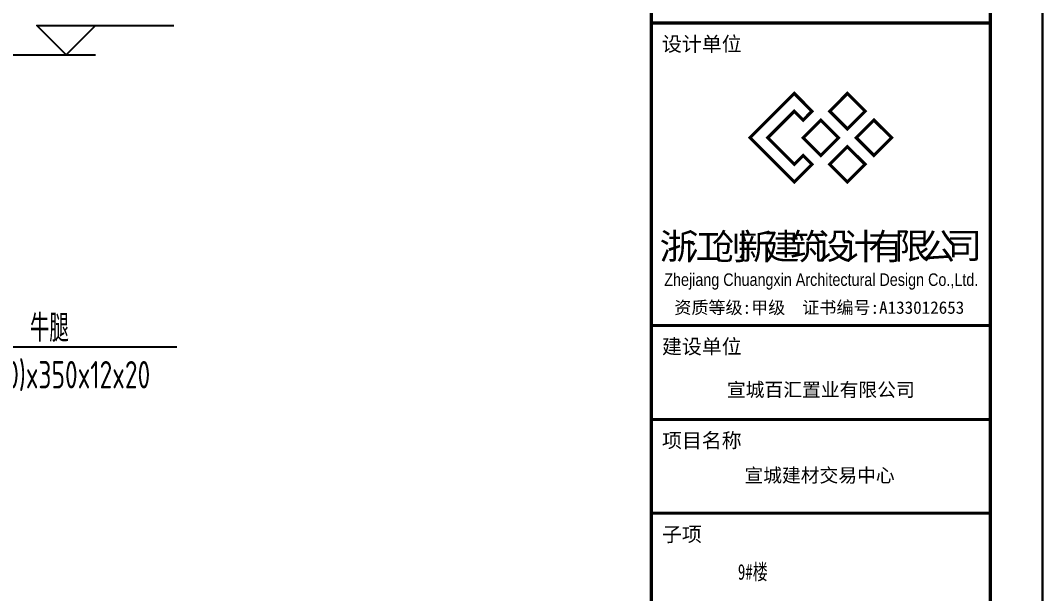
# Model space of a CAD drawing. Extents: x 447413 to 2975780, y -1432727 to 1301644.
# Drawn here: x 2353046 to 2372662, y -1051120 to -1040133 of the extents above; entities that cross this region are included whole.
import ezdxf
from ezdxf.enums import TextEntityAlignment as Align

# ---------------------------------------------------------------- set-up
doc = ezdxf.new("R2010")
doc.units = 0
doc.header["$LTSCALE"] = 1000
doc.header["$MEASUREMENT"] = 0
for name, color, linetype in [('PUB_HATCH', 8, 'Continuous'), ('TEXT', 6, 'Continuous'), ('图框', 253, 'Continuous'), ('焊缝标注', 253, 'Continuous'), ('螺栓孔标注', 253, 'Continuous')]:
    doc.layers.add(name, color=color, linetype=linetype)
doc.styles.add('Arial', font='ARIALN.TTF')
doc.styles.add('ASDF', font='')
doc.styles.add('cx_biaoti', font='')
doc.styles.add('HT', font='simhei.ttf')
doc.styles.add('PkpmHz', font='Pkpmeng', dxfattribs={"width": 0.6, "bigfont": 'hztxt'})
doc.styles.get("Standard").update_dxf_attribs({"font": 'tssdeng.shx', "bigfont": 'hztxt.shx'})
doc.styles.add('YT', font='FZYTK.TTF')
doc.styles.get('ASDF').set_extended_font_data('SimSun')
doc.styles.get('cx_biaoti').set_extended_font_data('SimSun')

# ---------------------------------------------------------------- blocks, each defined once
blk = doc.blocks.new('子项')
at = {"layer": 'PUB_HATCH'}
blk.add_attdef('子项', (1391731, 380621), '', height=350, dxfattribs=at)
blk = doc.blocks.new('A$C6B0021A6')
at = {"layer": '图框', "color": 2, "const_width": 40, "elevation": -84000}
blk.add_lwpolyline([(20, 84120), (118920, 84120), (118920, 20), (20, 20)], close=True, dxfattribs=at)
at = {"layer": '图框', "color": 153, "const_width": 58, "elevation": -84000}
for points in [[(111420, 1020), (2520, 1020), (2520, 83120), (111420, 83120)], [(111420, 83120), (117920, 83120), (117920, 1020), (111420, 1020)], [(111420, 30220), (117920, 30220), (117920, 1020), (111420, 1020)]]:
    blk.add_lwpolyline(points, close=True, dxfattribs=at)
at = {"layer": '图框', "color": 5, "const_width": 60, "elevation": -84000}
blk.add_lwpolyline([(114500, 28529), (114161, 28869), (113312, 28020), (114161, 27171), (114500, 27511), (114331, 27681), (114161, 27511), (113652, 28020), (114161, 28529), (114331, 28359)], close=True, dxfattribs=at)
at = {"layer": '图框', "color": 1, "const_width": 60, "elevation": -84000}
for points in [[(114840, 28529), (115179, 28190), (115519, 28529), (115179, 28869)], [(114331, 28020), (114670, 27681), (115009, 28020), (114670, 28359)], [(115349, 28020), (115688, 27681), (116028, 28020), (115688, 28359)], [(114840, 27511), (115179, 27171), (115519, 27511), (115179, 27850)]]:
    blk.add_lwpolyline(points, close=True, dxfattribs=at)
at = {"layer": '图框', "color": 153, "const_width": 58, "elevation": -84000}
for points in [[(111420, 24420), (117920, 24420)], [(117920, 22620), (111420, 22620)], [(117920, 20820), (111420, 20820)]]:
    blk.add_lwpolyline(points, dxfattribs=at)
at = {"layer": '图框', "color": 153, "style": 'cx_biaoti'}
for s, p in [('设计单位', (111624, 29678, -84000)), ('建设单位', (111624, 23878, -84000)), ('项目名称', (111624, 22078, -84000)), ('子项', (111624, 20278, -84000))]:
    blk.add_text(s, height=280, dxfattribs=at).set_placement(p)
at = {"layer": '图框', "color": 153}
for s, height, style, p in [('浙', 500, 'YT', (111920, 25945, -84000)), ('江', 500, 'YT', (112420, 25945, -84000)), ('创', 500, 'YT', (112920, 25945, -84000)), ('新', 500, 'YT', (113420, 25945, -84000)), ('建', 500, 'YT', (113920, 25945, -84000)), ('筑', 500, 'YT', (114420, 25945, -84000)), ('设', 500, 'YT', (114920, 25945, -84000)), ('计', 500, 'YT', (115420, 25945, -84000)), ('有', 500, 'YT', (115920, 25945, -84000)), ('限', 500, 'YT', (116420, 25945, -84000)), ('公', 500, 'YT', (116920, 25945, -84000)), ('司', 500, 'YT', (117420, 25945, -84000)), (' Zhejiang Chuangxin Architectural Design Co.,Ltd.', 240, 'Arial', (114640, 25270, -84000)), ('资质等级:甲级  证书编号:A133012653', 240, 'cx_biaoti', (114640, 24770, -84000)), ('宣城百汇置业有限公司', 264, 'HT', (114670, 23195, -84000)), ('宣城建材交易中心', 264, 'HT', (114645, 21554, -84000))]:
    blk.add_text(s, height=height, dxfattribs=dict(at, style=style)).set_placement(p, align=Align.MIDDLE)

msp = doc.modelspace()

# ---------------------------------------------------------------- linework, layer by layer
at = {"layer": 'TEXT'}
msp.add_line((2352633.7, -1040791.3), (2354483.8, -1040791.3), dxfattribs=at)
msp.add_lwpolyline([(2354483.8, -1040228.8), (2353921.3, -1040791.3), (2353358.8, -1040228.8), (2355983.8, -1040228.8)], dxfattribs=at)
at = {"layer": '螺栓孔标注', "ltscale": 100}
msp.add_line((2350643.1, -1046392.7), (2356045, -1046392.7), dxfattribs=at)

# ---------------------------------------------------------------- block references
msp.add_blockref('A$C6B0021A6', (2253722, -1070402.1, 84000))
ref = msp.add_blockref('子项', (1531762.7, -1279317.5), dxfattribs=dict(xscale=0.5999999999999999, yscale=0.5999999999999999, zscale=0.5999999999999999))
ref.add_attrib('子项', '9#楼', dxfattribs={"layer": 'PUB_HATCH', "height": 300, "style": 'ASDF', "width": 0.7}).set_placement((2366801.3, -1050944.9), align=Align.BOTTOM_LEFT)

# ---------------------------------------------------------------- texts
at = {"layer": '焊缝标注', "style": 'PkpmHz', "width": 0.71}
for s, p in [('牛腿', (2353600.1, -1046293.7)), ('(500~350)x350x12x20', (2353337.8, -1047187.5))]:
    msp.add_text(s, height=525, dxfattribs=at).set_placement(p, align=Align.CENTER)

doc.saveas('drawing.dxf')
